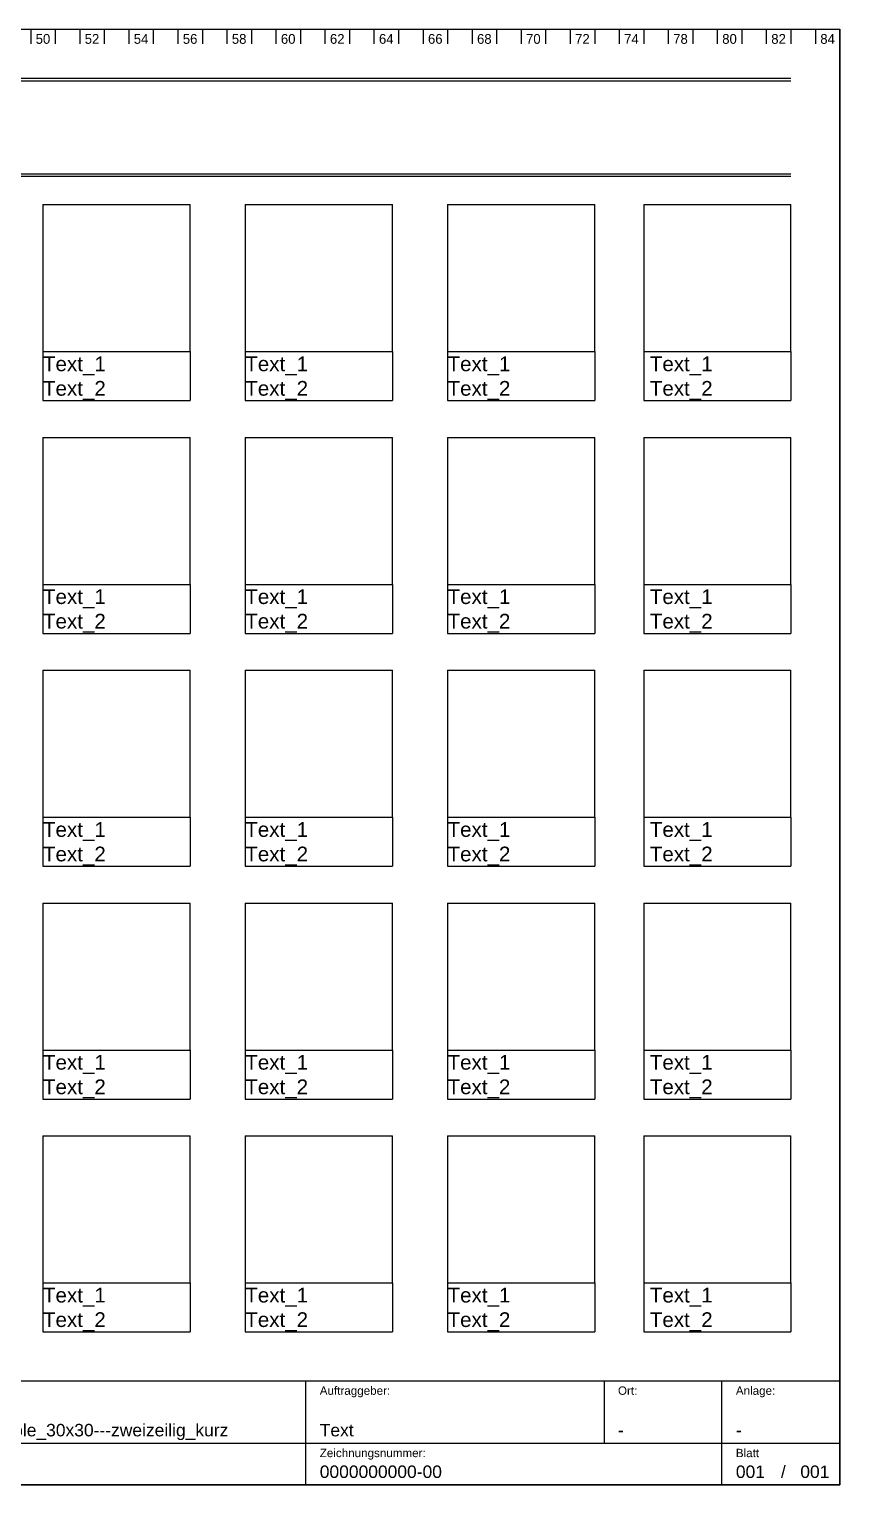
# Model space of a CAD drawing. Header units: millimetres. Extents: x 0 to 1740, y -634 to 297.
# Drawn here: x 1134.7 to 1300, y -317 to -20 of the extents above; entities that cross this region are included whole.
import ezdxf
from ezdxf.enums import TextEntityAlignment as Align

# ---------------------------------------------------------------- set-up
doc = ezdxf.new("R2010")
doc.units = ezdxf.units.MM
for name, color, linetype, lineweight, true_color in [('_Rahmen_Symbol_bl', 5, 'Continuous', 5, 0x0000ff), ('_Rahmen_Symbol_rt', 1, 'Continuous', 5, 0xff0000), ('_Rahmen_Symbol_Text', 3, 'Continuous', 5, 0x00ff00), ('_Zeichenfläche', 30, 'Continuous', 5, 0xff7f00), ('BLATTRAHMEN', 5, 'Continuous', 5, 0x0000ff), ('FORMAT', 2, 'Continuous', 5, 0xffff00), ('TEXT_VORGABE', 1, 'Continuous', 5, 0xff0000)]:
    doc.layers.add(name, color=color, linetype=linetype, lineweight=lineweight, true_color=true_color)
doc.layers.add('RASTER', color=5, linetype='Continuous', true_color=0x0000ff)
doc.layers.add('TEXT_AUSGEFUELLT', color=3, linetype='Continuous', true_color=0x00ff00)
doc.styles.add('textstyle1006', font='')
doc.styles.add('textstyle1007', font='')
doc.styles.add('textstyle1008', font='')
doc.styles.add('textstyle1009', font='')
doc.styles.add('textstyle1023', font='')
doc.styles.add('textstyle1024', font='')
doc.styles.add('textstyle1025', font='')
doc.styles.add('textstyle1026', font='')
doc.styles.add('textstyle1027', font='')
doc.styles.add('textstyle1028', font='')
doc.styles.add('textstyle1029', font='')
doc.styles.add('textstyle1054', font='')
doc.styles.add('textstyle106', font='')
doc.styles.add('textstyle1071', font='')
doc.styles.add('textstyle1072', font='')
doc.styles.add('textstyle1073', font='')
doc.styles.add('textstyle1074', font='')
doc.styles.add('textstyle1075', font='')
doc.styles.add('textstyle1076', font='')
doc.styles.add('textstyle1077', font='')
doc.styles.add('textstyle1079', font='')
doc.styles.add('textstyle1080', font='')
doc.styles.add('textstyle1081', font='')
doc.styles.add('textstyle1090', font='')
doc.styles.add('textstyle1091', font='')
doc.styles.add('textstyle1092', font='')
doc.styles.add('textstyle1093', font='')
doc.styles.add('textstyle1094', font='')
doc.styles.add('textstyle142', font='')
doc.styles.add('textstyle143', font='')
doc.styles.add('textstyle162', font='')
doc.styles.add('textstyle174', font='')
doc.styles.add('textstyle179', font='')
doc.styles.add('textstyle191', font='')
doc.styles.add('textstyle198', font='')
doc.styles.add('textstyle210', font='')
doc.styles.add('textstyle228', font='')
doc.styles.add('textstyle245', font='')
doc.styles.add('textstyle257', font='')
doc.styles.add('textstyle261', font='')
doc.styles.add('textstyle272', font='')
doc.styles.add('textstyle278', font='')
doc.styles.add('textstyle288', font='')
doc.styles.add('textstyle299', font='')
doc.styles.add('textstyle398', font='')
doc.styles.add('textstyle403', font='')
doc.styles.add('textstyle409', font='')
doc.styles.add('textstyle436', font='')
doc.styles.add('textstyle520', font='')
doc.styles.add('textstyle654', font='')
doc.styles.add('textstyle659', font='')
doc.styles.add('textstyle670', font='')
doc.styles.add('textstyle697', font='')
doc.styles.add('textstyle703', font='')
doc.styles.add('textstyle708', font='')
doc.styles.add('textstyle730', font='')
doc.styles.add('textstyle967', font='')
doc.styles.add('textstyle968', font='')
doc.styles.add('textstyle969', font='')
doc.styles.add('textstyle970', font='')
doc.styles.add('textstyle971', font='')
doc.styles.add('textstyle972', font='')
doc.styles.add('textstyle973', font='')
doc.styles.add('textstyle982', font='')
doc.styles.add('textstyle986', font='')
doc.styles.add('textstyle987', font='')
doc.styles.add('textstyle988', font='')
doc.styles.add('textstyle989', font='')
doc.styles.add('textstyle990', font='')
doc.styles.get('textstyle1006').set_extended_font_data('Arial')
doc.styles.get('textstyle1007').set_extended_font_data('Arial')
doc.styles.get('textstyle1008').set_extended_font_data('Arial')
doc.styles.get('textstyle1009').set_extended_font_data('Arial')
doc.styles.get('textstyle1023').set_extended_font_data('Arial')
doc.styles.get('textstyle1024').set_extended_font_data('Arial')
doc.styles.get('textstyle1025').set_extended_font_data('Arial')
doc.styles.get('textstyle1026').set_extended_font_data('Arial')
doc.styles.get('textstyle1027').set_extended_font_data('Arial')
doc.styles.get('textstyle1028').set_extended_font_data('Arial')
doc.styles.get('textstyle1029').set_extended_font_data('Arial')
doc.styles.get('textstyle1054').set_extended_font_data('Arial')
doc.styles.get('textstyle106').set_extended_font_data('textstyle80')
doc.styles.get('textstyle1071').set_extended_font_data('Arial')
doc.styles.get('textstyle1072').set_extended_font_data('Arial')
doc.styles.get('textstyle1073').set_extended_font_data('Arial')
doc.styles.get('textstyle1074').set_extended_font_data('Arial')
doc.styles.get('textstyle1075').set_extended_font_data('Arial')
doc.styles.get('textstyle1076').set_extended_font_data('Arial')
doc.styles.get('textstyle1077').set_extended_font_data('Arial')
doc.styles.get('textstyle1079').set_extended_font_data('Arial')
doc.styles.get('textstyle1080').set_extended_font_data('Arial')
doc.styles.get('textstyle1081').set_extended_font_data('Arial')
doc.styles.get('textstyle1090').set_extended_font_data('Arial')
doc.styles.get('textstyle1091').set_extended_font_data('Arial')
doc.styles.get('textstyle1092').set_extended_font_data('Arial')
doc.styles.get('textstyle1093').set_extended_font_data('Arial')
doc.styles.get('textstyle1094').set_extended_font_data('Arial')
doc.styles.get('textstyle142').set_extended_font_data('textstyle142')
doc.styles.get('textstyle143').set_extended_font_data('textstyle141')
doc.styles.get('textstyle162').set_extended_font_data('textstyle82')
doc.styles.get('textstyle174').set_extended_font_data('textstyle140')
doc.styles.get('textstyle179').set_extended_font_data('textstyle146')
doc.styles.get('textstyle191').set_extended_font_data('textstyle145')
doc.styles.get('textstyle198').set_extended_font_data('textstyle143')
doc.styles.get('textstyle210').set_extended_font_data('textstyle144')
doc.styles.get('textstyle228').set_extended_font_data('textstyle150')
doc.styles.get('textstyle245').set_extended_font_data('textstyle147')
doc.styles.get('textstyle257').set_extended_font_data('textstyle148')
doc.styles.get('textstyle261').set_extended_font_data('textstyle152')
doc.styles.get('textstyle272').set_extended_font_data('textstyle154')
doc.styles.get('textstyle278').set_extended_font_data('textstyle153')
doc.styles.get('textstyle288').set_extended_font_data('textstyle149')
doc.styles.get('textstyle299').set_extended_font_data('textstyle151')
doc.styles.get('textstyle398').set_extended_font_data('Arial')
doc.styles.get('textstyle403').set_extended_font_data('Arial')
doc.styles.get('textstyle409').set_extended_font_data('Arial')
doc.styles.get('textstyle436').set_extended_font_data('Arial')
doc.styles.get('textstyle520').set_extended_font_data('Arial')
doc.styles.get('textstyle654').set_extended_font_data('Arial')
doc.styles.get('textstyle659').set_extended_font_data('Arial')
doc.styles.get('textstyle670').set_extended_font_data('Arial')
doc.styles.get('textstyle697').set_extended_font_data('Arial')
doc.styles.get('textstyle703').set_extended_font_data('Arial')
doc.styles.get('textstyle708').set_extended_font_data('Arial')
doc.styles.get('textstyle730').set_extended_font_data('Arial')
doc.styles.get('textstyle967').set_extended_font_data('Arial')
doc.styles.get('textstyle968').set_extended_font_data('Arial')
doc.styles.get('textstyle969').set_extended_font_data('Arial')
doc.styles.get('textstyle970').set_extended_font_data('Arial')
doc.styles.get('textstyle971').set_extended_font_data('Arial')
doc.styles.get('textstyle972').set_extended_font_data('Arial')
doc.styles.get('textstyle973').set_extended_font_data('Arial')
doc.styles.get('textstyle982').set_extended_font_data('Arial')
doc.styles.get('textstyle986').set_extended_font_data('Arial')
doc.styles.get('textstyle987').set_extended_font_data('Arial')
doc.styles.get('textstyle988').set_extended_font_data('Arial')
doc.styles.get('textstyle989').set_extended_font_data('Arial')
doc.styles.get('textstyle990').set_extended_font_data('Arial')

msp = doc.modelspace()

# ---------------------------------------------------------------- linework, layer by layer
at = {"layer": '_Rahmen_Symbol_bl'}
for p, q in [((1137.5, -85.76), (1137.5, -95.76)), ((1167.5, -85.76), (1167.5, -95.76)), ((1178.75, -85.76), (1178.75, -95.76)), ((1208.75, -85.76), (1208.75, -95.76)), ((1220, -85.76), (1220, -95.76)), ((1250, -85.76), (1250, -95.76)), ((1260, -85.76), (1260, -95.76)), ((1290, -85.76), (1290, -95.76)), ((1137.5, -95.76), (1167.5, -95.76)), ((1178.75, -95.76), (1208.75, -95.76)), ((1220, -95.76), (1250, -95.76)), ((1260, -95.76), (1290, -95.76)), ((1137.5, -133.26), (1137.5, -143.26)), ((1167.5, -133.26), (1167.5, -143.26)), ((1178.75, -133.26), (1178.75, -143.26)), ((1208.75, -133.26), (1208.75, -143.26)), ((1220, -133.26), (1220, -143.26)), ((1250, -133.26), (1250, -143.26)), ((1260, -133.26), (1260, -143.26)), ((1290, -133.26), (1290, -143.26)), ((1137.5, -143.26), (1167.5, -143.26)), ((1178.75, -143.26), (1208.75, -143.26)), ((1220, -143.26), (1250, -143.26)), ((1260, -143.26), (1290, -143.26)), ((1137.5, -180.76), (1137.5, -190.76)), ((1167.5, -180.76), (1167.5, -190.76)), ((1178.75, -180.76), (1178.75, -190.76)), ((1208.75, -180.76), (1208.75, -190.76)), ((1220, -180.76), (1220, -190.76)), ((1250, -180.76), (1250, -190.76)), ((1260, -180.76), (1260, -190.76)), ((1290, -180.76), (1290, -190.76)), ((1137.5, -190.76), (1167.5, -190.76)), ((1178.75, -190.76), (1208.75, -190.76)), ((1220, -190.76), (1250, -190.76)), ((1260, -190.76), (1290, -190.76)), ((1137.5, -228.26), (1137.5, -238.26)), ((1167.5, -228.26), (1167.5, -238.26)), ((1178.75, -228.26), (1178.75, -238.26)), ((1208.75, -228.26), (1208.75, -238.26)), ((1220, -228.26), (1220, -238.26)), ((1250, -228.26), (1250, -238.26)), ((1260, -228.26), (1260, -238.26)), ((1290, -228.26), (1290, -238.26)), ((1137.5, -238.26), (1167.5, -238.26)), ((1178.75, -238.26), (1208.75, -238.26)), ((1220, -238.26), (1250, -238.26)), ((1260, -238.26), (1290, -238.26)), ((1137.5, -275.76), (1137.5, -285.76)), ((1167.5, -275.76), (1167.5, -285.76)), ((1178.75, -275.76), (1178.75, -285.76)), ((1208.75, -275.76), (1208.75, -285.76)), ((1220, -275.76), (1220, -285.76)), ((1250, -275.76), (1250, -285.76)), ((1260, -275.76), (1260, -285.76)), ((1290, -275.76), (1290, -285.76)), ((1137.5, -285.76), (1167.5, -285.76)), ((1178.75, -285.76), (1208.75, -285.76)), ((1220, -285.76), (1250, -285.76)), ((1260, -285.76), (1290, -285.76))]:
    msp.add_line(p, q, dxfattribs=at)
at = {"layer": '_Rahmen_Symbol_rt'}
for p, q in [((1137.5, -55.76), (1137.5, -85.76)), ((1137.5, -55.76), (1167.5, -55.76)), ((1167.5, -85.76), (1167.5, -55.76)), ((1178.75, -55.76), (1178.75, -85.76)), ((1178.75, -55.76), (1208.75, -55.76)), ((1208.75, -85.76), (1208.75, -55.76)), ((1220, -55.76), (1220, -85.76)), ((1220, -55.76), (1250, -55.76)), ((1250, -85.76), (1250, -55.76)), ((1260, -55.76), (1260, -85.76)), ((1260, -55.76), (1290, -55.76)), ((1290, -85.76), (1290, -55.76)), ((1137.5, -85.76), (1167.5, -85.76)), ((1178.75, -85.76), (1208.75, -85.76)), ((1220, -85.76), (1250, -85.76)), ((1260, -85.76), (1290, -85.76)), ((1137.5, -103.26), (1137.5, -133.26)), ((1137.5, -103.26), (1167.5, -103.26)), ((1167.5, -133.26), (1167.5, -103.26)), ((1178.75, -103.26), (1178.75, -133.26)), ((1178.75, -103.26), (1208.75, -103.26)), ((1208.75, -133.26), (1208.75, -103.26)), ((1220, -103.26), (1220, -133.26)), ((1220, -103.26), (1250, -103.26)), ((1250, -133.26), (1250, -103.26)), ((1260, -103.26), (1260, -133.26)), ((1260, -103.26), (1290, -103.26)), ((1290, -133.26), (1290, -103.26)), ((1137.5, -133.26), (1167.5, -133.26)), ((1178.75, -133.26), (1208.75, -133.26)), ((1220, -133.26), (1250, -133.26)), ((1260, -133.26), (1290, -133.26)), ((1137.5, -150.76), (1137.5, -180.76)), ((1137.5, -150.76), (1167.5, -150.76)), ((1167.5, -180.76), (1167.5, -150.76)), ((1178.75, -150.76), (1178.75, -180.76)), ((1178.75, -150.76), (1208.75, -150.76)), ((1208.75, -180.76), (1208.75, -150.76)), ((1220, -150.76), (1220, -180.76)), ((1220, -150.76), (1250, -150.76)), ((1250, -180.76), (1250, -150.76)), ((1260, -150.76), (1260, -180.76)), ((1260, -150.76), (1290, -150.76)), ((1290, -180.76), (1290, -150.76)), ((1137.5, -180.76), (1167.5, -180.76)), ((1178.75, -180.76), (1208.75, -180.76)), ((1220, -180.76), (1250, -180.76)), ((1260, -180.76), (1290, -180.76)), ((1137.5, -198.26), (1137.5, -228.26)), ((1137.5, -198.26), (1167.5, -198.26)), ((1167.5, -228.26), (1167.5, -198.26)), ((1178.75, -198.26), (1178.75, -228.26)), ((1178.75, -198.26), (1208.75, -198.26)), ((1208.75, -228.26), (1208.75, -198.26)), ((1220, -198.26), (1220, -228.26)), ((1220, -198.26), (1250, -198.26)), ((1250, -228.26), (1250, -198.26)), ((1260, -198.26), (1260, -228.26)), ((1260, -198.26), (1290, -198.26)), ((1290, -228.26), (1290, -198.26)), ((1137.5, -228.26), (1167.5, -228.26)), ((1178.75, -228.26), (1208.75, -228.26)), ((1220, -228.26), (1250, -228.26)), ((1260, -228.26), (1290, -228.26)), ((1137.5, -245.76), (1137.5, -275.76)), ((1137.5, -245.76), (1167.5, -245.76)), ((1167.5, -275.76), (1167.5, -245.76)), ((1178.75, -245.76), (1178.75, -275.76)), ((1178.75, -245.76), (1208.75, -245.76)), ((1208.75, -275.76), (1208.75, -245.76)), ((1220, -245.76), (1220, -275.76)), ((1220, -245.76), (1250, -245.76)), ((1250, -275.76), (1250, -245.76)), ((1260, -245.76), (1260, -275.76)), ((1260, -245.76), (1290, -245.76)), ((1290, -275.76), (1290, -245.76)), ((1137.5, -275.76), (1167.5, -275.76)), ((1178.75, -275.76), (1208.75, -275.76)), ((1220, -275.76), (1250, -275.76)), ((1260, -275.76), (1290, -275.76))]:
    msp.add_line(p, q, dxfattribs=at)
at = {"layer": '_Zeichenfläche'}
for p, q in [((890, -30), (1290, -30)), ((890, -30.5), (1290, -30.5)), ((890, -49.5), (1290, -49.5)), ((890, -50), (1290, -50))]:
    msp.add_line(p, q, dxfattribs=at)
at = {"layer": 'BLATTRAHMEN'}
for p, q in [((1300, -316.97), (1300, -20)), ((964.85, -295.76), (1300, -295.76)), ((1191.11, -308.48), (1191.11, -295.76)), ((1251.92, -295.76), (1251.92, -308.48)), ((1275.96, -308.48), (1275.96, -295.76)), ((1106.26, -308.48), (1300, -308.48)), ((1191.11, -316.97), (1191.11, -308.48)), ((1275.96, -316.97), (1275.96, -308.48)), ((1106.26, -316.97), (1191.11, -316.97)), ((1191.11, -316.97), (1275.96, -316.97)), ((1275.96, -316.97), (1300, -316.97))]:
    msp.add_line(p, q, dxfattribs=at)
at = {"layer": 'FORMAT', "linetype": 'BYBLOCK'}
for p, q in [((1300, -19.97), (1300, -316.97)), ((1300, -316.97), (880, -316.97))]:
    msp.add_line(p, q, dxfattribs=at)
at = {"layer": 'RASTER'}
msp.add_line((880, -20), (1300, -19.97), dxfattribs=at)
at = {"layer": 'RASTER', "linetype": 'BYBLOCK'}
for p, q in [((1135, -19.97), (1135, -22.97)), ((1140, -19.97), (1140, -22.97)), ((1145, -19.97), (1145, -22.97)), ((1150, -19.97), (1150, -22.97)), ((1155, -19.97), (1155, -22.97)), ((1160, -19.97), (1160, -22.97)), ((1165, -19.97), (1165, -22.97)), ((1170, -19.97), (1170, -22.97)), ((1175, -19.97), (1175, -22.97)), ((1180, -19.97), (1180, -22.97)), ((1185, -19.97), (1185, -22.97)), ((1190, -19.97), (1190, -22.97)), ((1195, -19.97), (1195, -22.97)), ((1200, -19.97), (1200, -22.97)), ((1205, -19.97), (1205, -22.97)), ((1210, -19.97), (1210, -22.97)), ((1215, -19.97), (1215, -22.97)), ((1220, -19.97), (1220, -22.97)), ((1225, -19.97), (1225, -22.97)), ((1230, -19.97), (1230, -22.97)), ((1235, -19.97), (1235, -22.97)), ((1240, -19.97), (1240, -22.97)), ((1245, -19.97), (1245, -22.97)), ((1250, -19.97), (1250, -22.97)), ((1255, -19.97), (1255, -22.97)), ((1260, -19.97), (1260, -22.97)), ((1265, -19.97), (1265, -22.97)), ((1270, -19.97), (1270, -22.97)), ((1275, -19.97), (1275, -22.97)), ((1280, -19.97), (1280, -22.97)), ((1285, -19.97), (1285, -22.97)), ((1290, -19.97), (1290, -22.97)), ((1295, -19.97), (1295, -22.97))]:
    msp.add_line(p, q, dxfattribs=at)

# ---------------------------------------------------------------- texts
at = {"layer": '_Rahmen_Symbol_Text'}
for s, style, p in [('Text_1', 'textstyle1054', (1137.5, -88.26)), ('Text_1', 'textstyle1072', (1178.75, -88.26)), ('Text_1', 'textstyle1074', (1220, -88.26)), ('Text_1', 'textstyle1076', (1261.25, -88.26)), ('Text_2', 'textstyle1071', (1137.5, -93.26)), ('Text_2', 'textstyle1073', (1178.75, -93.26)), ('Text_2', 'textstyle1075', (1220, -93.26)), ('Text_2', 'textstyle1077', (1261.25, -93.26)), ('Text_1', 'textstyle1090', (1137.5, -135.76)), ('Text_1', 'textstyle1092', (1178.75, -135.76)), ('Text_1', 'textstyle1094', (1220, -135.76)), ('Text_1', 'textstyle1080', (1261.25, -135.76)), ('Text_2', 'textstyle1091', (1137.5, -140.76)), ('Text_2', 'textstyle1093', (1178.75, -140.76)), ('Text_2', 'textstyle1079', (1220, -140.76)), ('Text_2', 'textstyle1081', (1261.25, -140.76)), ('Text_1', 'textstyle982', (1137.5, -183.26)), ('Text_1', 'textstyle968', (1178.75, -183.26)), ('Text_1', 'textstyle970', (1220, -183.26)), ('Text_1', 'textstyle972', (1261.25, -183.26)), ('Text_2', 'textstyle967', (1137.5, -188.26)), ('Text_2', 'textstyle969', (1178.75, -188.26)), ('Text_2', 'textstyle971', (1220, -188.26)), ('Text_2', 'textstyle973', (1261.25, -188.26)), ('Text_1', 'textstyle986', (1137.5, -230.76)), ('Text_1', 'textstyle988', (1178.75, -230.76)), ('Text_1', 'textstyle990', (1220, -230.76)), ('Text_1', 'textstyle1008', (1261.25, -230.76)), ('Text_2', 'textstyle987', (1137.5, -235.76)), ('Text_2', 'textstyle989', (1178.75, -235.76)), ('Text_2', 'textstyle1007', (1220, -235.76)), ('Text_2', 'textstyle1009', (1261.25, -235.76)), ('Text_1', 'textstyle1006', (1137.5, -278.26)), ('Text_1', 'textstyle1024', (1178.75, -278.26)), ('Text_1', 'textstyle1026', (1220, -278.26)), ('Text_1', 'textstyle1028', (1261.25, -278.26)), ('Text_2', 'textstyle1023', (1137.5, -283.26)), ('Text_2', 'textstyle1025', (1178.75, -283.26)), ('Text_2', 'textstyle1027', (1220, -283.26)), ('Text_2', 'textstyle1029', (1261.25, -283.26))]:
    msp.add_text(s, height=3, dxfattribs=dict(at, style=style)).set_placement(p, align=Align.MIDDLE_LEFT)
at = {"layer": 'RASTER', "linetype": 'BYBLOCK'}
for s, style, p in [('50', 'textstyle106', (1137.5, -22.97)), ('52', 'textstyle162', (1147.5, -22.97)), ('54', 'textstyle174', (1157.5, -22.97)), ('56', 'textstyle142', (1167.5, -22.97)), ('58', 'textstyle143', (1177.5, -22.97)), ('60', 'textstyle198', (1187.5, -22.97)), ('62', 'textstyle210', (1197.5, -22.97)), ('64', 'textstyle179', (1207.5, -22.97)), ('66', 'textstyle191', (1217.5, -22.97)), ('68', 'textstyle245', (1227.5, -22.97)), ('70', 'textstyle257', (1237.5, -22.97)), ('72', 'textstyle228', (1247.5, -22.97)), ('74', 'textstyle288', (1257.5, -22.97)), ('78', 'textstyle299', (1267.5, -22.97)), ('80', 'textstyle261', (1277.5, -22.97)), ('82', 'textstyle272', (1287.5, -22.97)), ('84', 'textstyle278', (1297.5, -22.97))]:
    msp.add_text(s, height=2, dxfattribs=dict(at, style=style)).set_placement(p, align=Align.CENTER)
at = {"layer": 'TEXT_AUSGEFUELLT'}
for s, height, style, p in [('Vorlage Symbole_30x30---zweizeilig_kurz', 2.5455, 'textstyle670', (1109.09, -307.07)), ('Text', 2.545, 'textstyle697', (1193.94, -307.07)), ('-', 2.55, 'textstyle703', (1254.75, -307.07)), ('-', 2.55, 'textstyle730', (1278.79, -307.07)), ('0000000000-00', 2.5455, 'textstyle708', (1193.94, -315.56)), ('001', 2.545, 'textstyle659', (1278.79, -315.56)), ('/   001', 2.545, 'textstyle654', (1287.98, -315.56))]:
    msp.add_text(s, height=height, dxfattribs=dict(at, style=style)).set_placement(p)
at = {"layer": 'TEXT_VORGABE'}
for s, style, p in [('Auftraggeber:', 'textstyle403', (1193.94, -298.59)), ('Ort:', 'textstyle398', (1254.75, -298.59)), ('Anlage:', 'textstyle409', (1278.79, -298.59)), ('Zeichnungsnummer:', 'textstyle520', (1193.94, -311.31)), ('Blatt', 'textstyle436', (1278.79, -311.31))]:
    msp.add_text(s, height=1.697, dxfattribs=dict(at, style=style)).set_placement(p)

doc.saveas('drawing.dxf')
